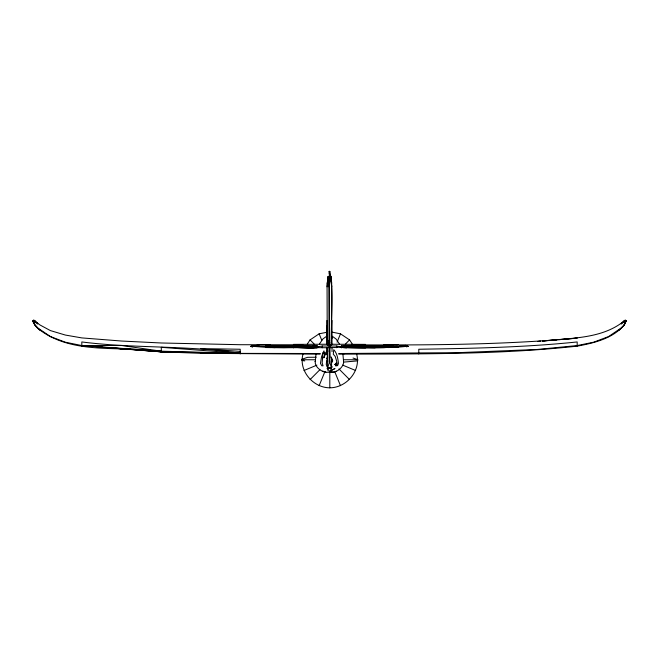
<?xml version="1.0" encoding="UTF-8"?>
<svg xmlns="http://www.w3.org/2000/svg" width="659" height="659" viewBox="0 0 659 659"><rect width="100%" height="100%" fill="white"/><g stroke="black" fill="none" stroke-linecap="round" stroke-linejoin="round"><path stroke-width="0.99" d="M327.441 358.117L326.963 347.565M326.963 344.55L326.971 320.447M328.981 344.517L329.129 276.747L329.64 344.517M331.559 361.091L331.568 358.117L331.559 367.862L327.441 367.862L327.441 354.6L326.971 354.6L327.399 347.524M331.576 345.184C330.456 320.727 334.517 295.652 329.912 271.557L329.088 271.557L329.187 273.814M329.072 285.957L329.236 276.714M330.785 276.747L331.568 286.846L331.395 344.517L327.235 344.517L327.062 286.846L327.844 276.747L330.966 276.714L331.749 286.813M392.97 347.54L393.028 345.621L393.588 345.629L365.605 345.678C378.768 347.194 392.294 347.82 405.442 346.477L392.995 346.642L388.497 345.777L388.497 346.667L392.978 347.145C376.997 348.067 357.129 348.463 341.082 347.425L341.56 345.621M327.062 286.846L327.844 276.747M327.358 283.996L327.894 277.719M328.388 368.505L328.215 370.951L327.202 368.29L330.521 368.505M327.342 283.395L327.803 278.502M323.116 352.606L321.559 356.75L320.455 363.389L321.823 365.811L323.05 365.827L322.136 362.796L323.116 352.606L323.956 350.86L324.714 355.226L324.146 357.615L324.714 355.226L325.628 354.18L325.241 352.219L324.146 353.438M326.963 354.6L327.366 348.076M329.591 272.538L329.319 276.714L329.5 271.178M329.698 344.204L329.838 342.243M329.171 351.667L329.829 344.484L329.829 362.219L331.419 367.862M329.64 340.316L329.311 344.517L328.981 340.316M332.078 338.289L332.177 337.095M326.74 359.715L326.263 364.6L327.91 368.109L331.403 368.159L332.045 366.701L330.999 368.109M330.736 370.613L331.205 368.134M329.006 286.846L329.591 283.428L329.492 276.747L329.03 283.428L329.591 283.428M356.577 353.891C361.371 370.473 346.7 387.772 329.813 387.822C312.926 387.772 298.255 370.473 303.049 353.891M342.919 354.254L343.553 361.28C344.451 366.437 336.485 373.686 330.373 371.997L332.927 372.269L336.477 371.223M327.581 367.862L329.829 361.091L329.171 361.091M316.015 354.015L315.356 361.28C314.112 365.836 320.702 371.849 325.859 372.137L322.671 371.223L325.983 372.269L332.927 372.269M556.806 339.855L542.538 341.074C570.274 337.77 602.293 339.401 625.012 320.29L626.05 321.114L624.295 324.854C612.862 338.594 593.99 343.042 577.185 346.148C498.072 354.789 418.292 353.825 338.817 354.163M338.742 353.512L458.236 352.664L537.439 349.451L577.185 345.563L593.652 342.194L608.603 336.551L621.289 327.918L624.295 324.854L625.885 320.735L624.295 320.744L621.289 323.429M319.129 385.688L324.854 371.791M337.062 342.153L340.497 333.816L331.757 332.07M624.295 324.854L625.605 322.02L625.605 320.307L623.373 321.724M327.235 366.602L328.536 368.332L328.882 367.615L330.373 368.332L331.675 366.602M625.012 323.215L623.373 326.007L619.04 330.299M319.409 344.047L322.885 338.981L326.642 336.238M307.316 344.039L310.068 339.904L319.129 333.816L326.897 332.26M624.295 320.744L624.295 321.468L625.605 320.34L626.05 321.114M327.663 357.219L326.675 358.521L327.391 357.664M624.295 321.468L625.605 320.34M310.068 379.6L319.936 369.674M345.324 344.155L349.558 339.904L340.497 333.816M322.976 357.944L324.541 356.494M337.087 365.811L335.036 364.369L336.774 362.796L336.642 361.157L335.25 356.494L333.281 354.18L333.775 349.682C337.153 353.29 337.919 358.636 338.454 363.389L337.729 365.374L335.859 365.827L335.036 364.369L337.334 364.122L336.774 362.796L335.991 363.2M621.289 324.039L623.373 322.259M251.722 345.786L250.988 346.362L252.463 346.692L250.988 346.321L252.463 345.629L250.988 346.362L252.463 346.815L252.463 345.629L254.621 345.711M625.012 322.449L625.605 322.02M314.862 361.429L315.496 361.124M624.295 320.966L625.012 320.529M407.781 346.041L406.537 346.815L408.012 346.362L405.442 345.365L408.012 346.362L406.537 346.395L406.537 345.629L405.442 345.456L399.329 345.473M330.793 368.686L331.625 368.216M331.666 370.267L334.97 368.521L329.475 371.404M304.013 370.498L316.913 365.127M342.713 354.377L344.55 353.611M252.463 345.629L251.219 346.041L252.463 345.753M328.536 368.332L329.459 368.068M327.202 368.29L327.91 368.109M407.262 346.37L408.012 346.362L404.379 345.538L408.012 346.362M253.18 345.621L258.822 345.662M328.602 346.016L322.276 346.016L317.918 346.766L265.651 346.642M255.453 345.604L257.125 345.39M388.497 347.565L392.978 347.145L392.995 346.642L398.481 347.054M558.84 339.682L577.185 338.116C502.364 344.929 427.156 345.217 352.087 344.838M330.398 347.754L341.378 347.095L393.588 346.642M302.81 344.797L240.214 344.715L161.307 342.985L121.561 341.032L81.815 337.91L65.348 335.052L50.397 330.587L39.96 324.961L33.988 320.34L32.95 321.114L34.705 324.5L37.711 327.918L50.397 336.551L65.348 342.194L81.815 345.563L161.307 351.824L200.764 353.323L320.183 354.163M346.519 347.894L341.378 347.425L365.605 347.425L375.103 346.749L375.103 345.728L341.378 345.621L341.56 347.894M343.792 362.096L357.68 360.877L357.763 359.657L353.002 358.035M317.045 345.431L317.045 347.977C299.837 349.179 282.637 344.459 265.651 347.145L312.481 347.894L317.918 347.095L283.897 347.804L265.651 347.532L265.651 345.629L317.045 345.621M625.012 320.431L625.885 320.735M257.125 345.077L270.503 344.739M34.705 322.696L32.95 321.114L33.395 320.34L34.705 321.468L34.705 320.744L33.395 320.307L33.115 321.444M320.258 353.512L200.764 353.323L215.938 353.076M341.378 347.425L365.605 347.87L365.605 347.425L392.978 347.145L383.9 347.647L341.378 347.095L336.724 346.016L330.398 346.016M316.147 357.236L307.621 357.31L301.904 359.262L301.987 360.489L304.763 360.91M200.764 353.323L215.938 353.224M293.395 344.377L329.5 344.237L329.829 358.035M397.509 346.321L391.553 346.329M329.088 271.557L329.912 271.557M327.424 344.484L331.576 344.484M270.503 347.565L265.651 347.145L328.602 347.754M301.888 359.748L314.854 359.748M343.776 359.748L357.73 359.748M329.829 362.219L329.171 362.219L329.171 344.484L329.5 347.145M265.412 346.329L267.447 346.329M331.502 344.245L365.605 344.377M172.436 351.881L161.307 351.824C120.795 344.962 72.202 356.066 37.711 328.306C35.677 326.32 33.873 324.063 33.115 321.271M37.711 323.429L33.988 320.29L33.395 320.34L33.395 322.02M383.9 344.525L398.481 344.871M161.307 351.198L121.561 345.473L81.815 345.563L161.307 351.198L240.214 353.306C187.766 345.143 134.436 348.66 81.815 341.947L81.815 346.148M404.379 345.538L407.278 345.786L407.781 346.428M365.605 347.425L375.103 347.804M123.595 348.932L130.729 349.245M275.1 347.647L265.651 347.145L317.918 346.766L317.918 347.425M405.442 345.909L406.537 345.983M375.103 345.728L388.497 346.667L383.9 345.769M240.214 351.395L200.764 348.603L240.214 349.245L240.214 353.957M122.582 348.916L161.307 351.824L240.214 353.306L161.307 347.318L161.307 351.824L141.94 350.25M111.371 347.763L109.328 347.598L111.371 347.861M117.483 348.265L121.561 348.595M125.638 348.924L130.729 349.336M133.793 349.583L139.906 350.086M100.16 346.972L102.194 347.145M107.293 347.59L111.371 347.952M115.449 348.306L121.561 348.842L115.449 348.249M251.722 346.642L251.713 345.991L252.463 346.123M265.651 345.695L270.503 346.667L270.503 345.777M312.481 345.621L317.045 346.766L293.395 345.678L283.897 346.749L283.897 345.728M39.96 330.299L34.705 324.854L33.115 320.678L34.705 320.744M252.463 346.815L250.988 346.362L265.651 346.889L250.988 346.362L252.463 346.428L251.713 345.991M406.537 345.753L407.287 345.991M335.036 364.369L335.744 364.6L335.859 365.827M342.713 365.127L355.605 370.498M33.988 323.215L34.705 323.536L33.395 321.559M332.26 336.238L336.024 338.981L339.5 344.047M35.627 321.485L33.988 320.529M35.627 321.724L33.988 320.966L33.988 320.29M35.627 322.259L37.711 324.039M310.068 339.904L314.302 344.155M338.981 368.966L349.558 379.6M349.558 339.904L352.853 344.871M331.106 356.873L332.737 360.852M319.129 333.816L321.798 340.299M334.772 371.791L340.497 385.688M342.985 354.015L343.117 354.624M625.885 321.444L625.605 320.406L625.012 320.29L625.012 320.966M330.975 276.714L331.757 283.395M331.337 281.212L331.197 279.77L331.469 283.428M329.451 271.557L329.681 276.714M329.162 342.243L329.302 344.204M332.169 359.715L332.309 362.137M329.764 276.714L329.838 279.737M329.467 370.844L329.467 371.338M327.375 325.521L327.424 345.192M327.375 325.579L327.424 345.085M332.029 320.447L332.037 344.616M332.037 347.639L332.037 351.667M625.012 321.262L625.012 323.528M577.185 346.148L577.185 341.947C524.572 347.417 471.638 348.413 418.786 349.245L418.786 353.957M336.724 346.016L336.724 347.754M329.813 371.783L329.813 387.822M322.276 346.016L322.276 347.754M293.395 347.425L293.395 347.87M33.988 322.449L33.988 323.528M33.395 322.226L33.395 322.951M393.028 345.621L388.497 345.777L393.028 345.621M346.519 345.621L341.378 346.766L375.103 346.749L346.519 345.621M540.495 341.23L537.439 341.51L540.495 341.247"/></g></svg>
